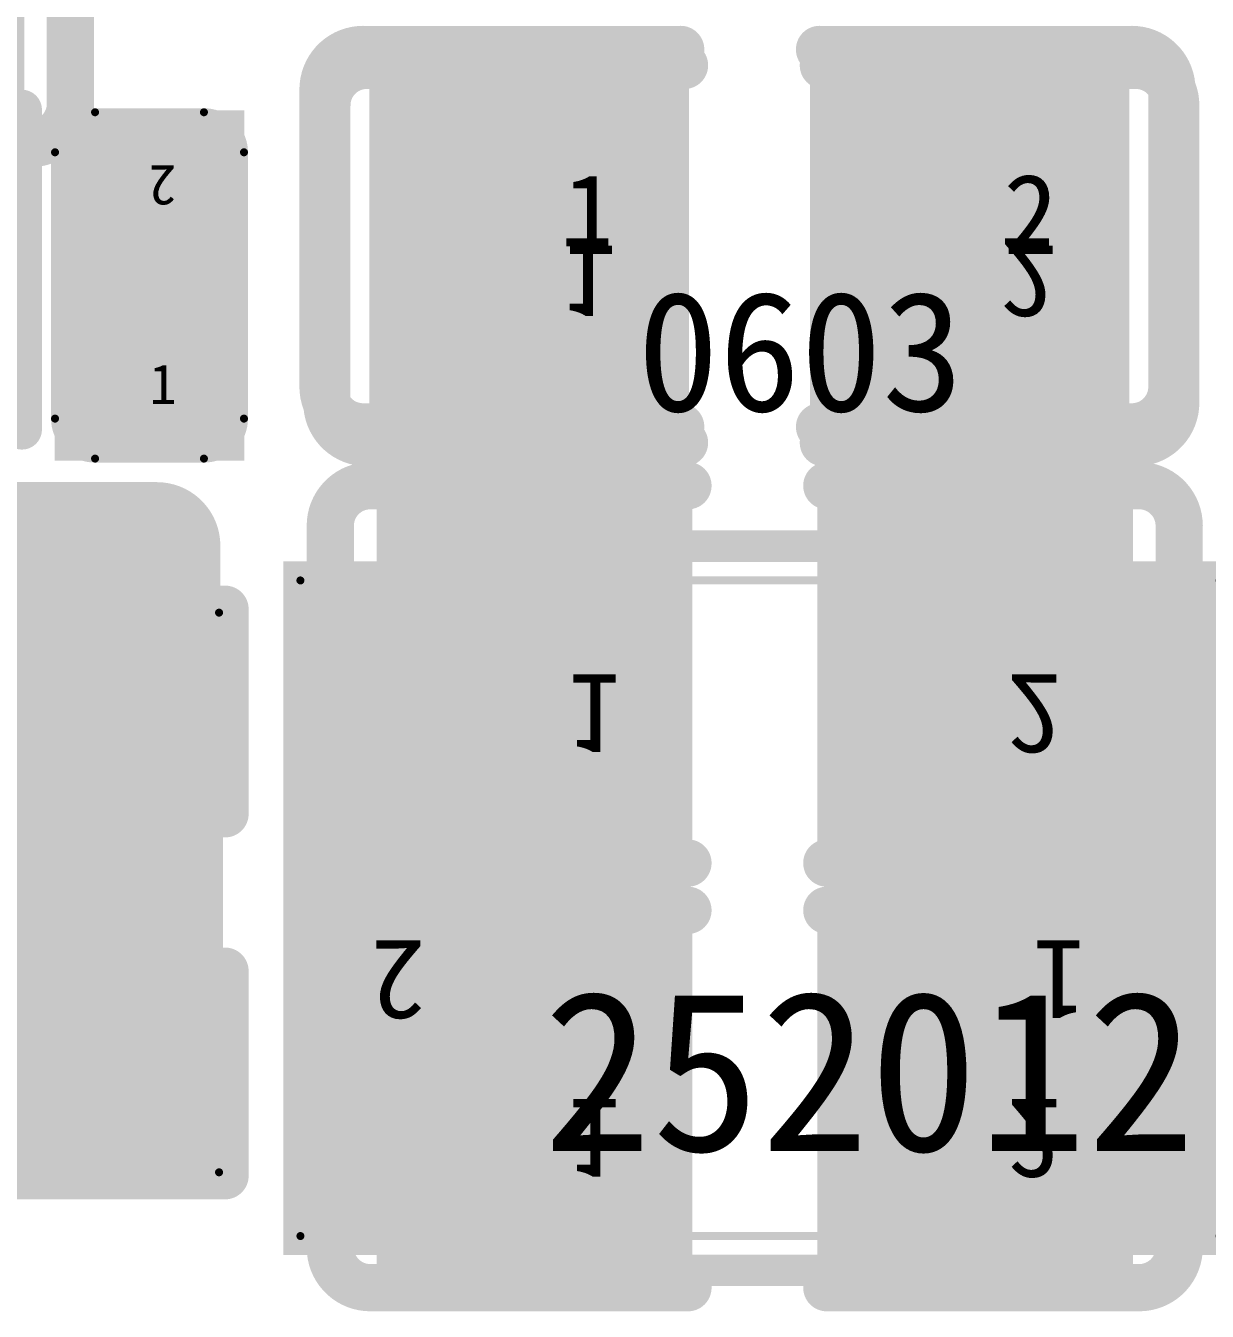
# Model space of a CAD drawing. Header units: millimetres. Extents: x 7.33 to 10.08, y 7.01 to 8.78.
# Drawn here: x 9.5624 to 9.7102, y 8.3097 to 8.4705 of the extents above; entities that cross this region are included whole.
import ezdxf

# ---------------------------------------------------------------- set-up
doc = ezdxf.new("R2010")
doc.units = ezdxf.units.MM
doc.header["$MEASUREMENT"] = 0
for name, color, linetype in [('BottomLayer', 5, 'Continuous'), ('BottomOverlay', 54, 'Continuous'), ('BottomPaste', 16, 'Continuous'), ('BottomSolder', 6, 'Continuous'), ('Mechanical1', 6, 'Continuous'), ('Mechanical16', 56, 'Continuous'), ('Mechanical20', 56, 'Continuous'), ('TopLayer', 1, 'Continuous'), ('TopOverlay', 2, 'Continuous'), ('TopPaste', 8, 'Continuous'), ('TopSolder', 216, 'Continuous')]:
    doc.layers.add(name, color=color, linetype=linetype)

# ---------------------------------------------------------------- blocks, each defined once
blk = doc.blocks.new('R0402_111')
at = {"layer": 'Mechanical16'}
for points, const_width in [([(-0.00984, 0.01575), (-0.03543, 0.01575)], 0.00591), ([(-0.03543, -0.01575), (-0.03543, 0.01575)], 0.00591), ([(0.03543, 0.01575), (0.00984, 0.01575)], 0.00591), ([(0.03543, -0.01575), (0.03543, 0.01575)], 0.00591), ([(0.035, 0.015), (-0.035, 0.015)], 0.001), ([(-0.035, -0.015), (-0.035, 0.015)], 0.001), ([(0.035, -0.015), (0.035, 0.015)], 0.001), ([(-0.00984, -0.01575), (-0.03543, -0.01575)], 0.00591), ([(0.03543, -0.01575), (0.00984, -0.01575)], 0.00591), ([(0.035, -0.015), (-0.035, -0.015)], 0.001)]:
    blk.add_lwpolyline(points, dxfattribs=dict(at, const_width=const_width))
for points, const_width in [([(-0.03691, 0.01575, 1), (-0.03395, 0.01575, 1)], 0.00295), ([(-0.03691, 0.01575, 1), (-0.03395, 0.01575, 1)], 0.00295), ([(-0.01132, 0.01575, 1), (-0.00836, 0.01575, 1)], 0.00295), ([(0.00836, 0.01575, 1), (0.01132, 0.01575, 1)], 0.00295), ([(0.03395, 0.01575, 1), (0.03691, 0.01575, 1)], 0.00295), ([(0.03395, 0.01575, 1), (0.03691, 0.01575, 1)], 0.00295), ([(-0.03525, 0.015, 1), (-0.03475, 0.015, 1)], 0.0005), ([(-0.03525, 0.015, 1), (-0.03475, 0.015, 1)], 0.0005), ([(0.03475, 0.015, 1), (0.03525, 0.015, 1)], 0.0005), ([(0.03475, 0.015, 1), (0.03525, 0.015, 1)], 0.0005), ([(-0.03691, -0.01575, 1), (-0.03395, -0.01575, 1)], 0.00295), ([(-0.03691, -0.01575, 1), (-0.03395, -0.01575, 1)], 0.00295), ([(-0.01132, -0.01575, 1), (-0.00836, -0.01575, 1)], 0.00295), ([(0.00836, -0.01575, 1), (0.01132, -0.01575, 1)], 0.00295), ([(0.03395, -0.01575, 1), (0.03691, -0.01575, 1)], 0.00295), ([(0.03395, -0.01575, 1), (0.03691, -0.01575, 1)], 0.00295), ([(-0.03525, -0.015, 1), (-0.03475, -0.015, 1)], 0.0005), ([(-0.03525, -0.015, 1), (-0.03475, -0.015, 1)], 0.0005), ([(0.03475, -0.015, 1), (0.03525, -0.015, 1)], 0.0005), ([(0.03475, -0.015, 1), (0.03525, -0.015, 1)], 0.0005)]:
    blk.add_lwpolyline(points, format="xyb", close=True, dxfattribs=dict(at, const_width=const_width))
at = {"layer": 'TopLayer'}
for points in [[(-0.0069, 0.01082), (-0.02855, 0.01082), (-0.0069, -0.01082), (-0.02855, -0.01082)], [(0.02855, 0.01082), (0.0069, 0.01082), (0.02855, -0.01082), (0.0069, -0.01082)]]:
    blk.add_solid(points, dxfattribs=at)
at = {"layer": 'TopOverlay', "const_width": 0.00591}
for points in [[(-0.03543, -0.01575), (-0.03543, 0.01575)], [(-0.00984, 0.01575), (-0.03543, 0.01575)], [(0.03543, 0.01575), (0.00984, 0.01575)], [(0.03543, -0.01575), (0.03543, 0.01575)], [(-0.00984, -0.01575), (-0.03543, -0.01575)], [(0.03543, -0.01575), (0.00984, -0.01575)]]:
    blk.add_lwpolyline(points, dxfattribs=at)
at = {"layer": 'TopOverlay', "const_width": 0.00295}
for points in [[(-0.03691, 0.01575, 1), (-0.03395, 0.01575, 1)], [(-0.03691, 0.01575, 1), (-0.03395, 0.01575, 1)], [(-0.01132, 0.01575, 1), (-0.00836, 0.01575, 1)], [(0.00836, 0.01575, 1), (0.01132, 0.01575, 1)], [(0.03395, 0.01575, 1), (0.03691, 0.01575, 1)], [(0.03395, 0.01575, 1), (0.03691, 0.01575, 1)], [(-0.03691, -0.01575, 1), (-0.03395, -0.01575, 1)], [(-0.03691, -0.01575, 1), (-0.03395, -0.01575, 1)], [(-0.01132, -0.01575, 1), (-0.00836, -0.01575, 1)], [(0.00836, -0.01575, 1), (0.01132, -0.01575, 1)], [(0.03395, -0.01575, 1), (0.03691, -0.01575, 1)], [(0.03395, -0.01575, 1), (0.03691, -0.01575, 1)]]:
    blk.add_lwpolyline(points, format="xyb", close=True, dxfattribs=at)
at = {"layer": 'TopPaste'}
for points in [[(-0.0069, 0.01082), (-0.02855, 0.01082), (-0.0069, -0.01082), (-0.02855, -0.01082)], [(0.02855, 0.01082), (0.0069, 0.01082), (0.02855, -0.01082), (0.0069, -0.01082)]]:
    blk.add_solid(points, dxfattribs=at)
at = {"layer": 'TopSolder'}
for points in [[(-0.0029, 0.01482), (-0.03254, 0.01482), (-0.0029, -0.01482), (-0.03254, -0.01482)], [(0.03254, 0.01482), (0.0029, 0.01482), (0.03254, -0.01482), (0.0029, -0.01482)]]:
    blk.add_solid(points, dxfattribs=at)
blk = doc.blocks.new('IND_252012_231')
at = {"layer": 'Mechanical16'}
for points, const_width in [([(0.0224, 0.04528), (-0.02251, 0.04528)], 0.00394), ([(-0.0575, 0.041), (-0.0575, -0.041)], 0.001), ([(0.0575, 0.041), (-0.0575, 0.041)], 0.001), ([(0.0575, 0.041), (0.0575, -0.041)], 0.001), ([(0.0575, -0.041), (-0.0575, -0.041)], 0.001), ([(0.0224, -0.04528), (-0.02251, -0.04528)], 0.00394)]:
    blk.add_lwpolyline(points, dxfattribs=dict(at, const_width=const_width))
for points, const_width in [([(-0.0235, 0.04528, 1), (-0.02153, 0.04528, 1)], 0.00197), ([(0.02142, 0.04528, 1), (0.02339, 0.04528, 1)], 0.00197), ([(-0.05775, 0.041, 1), (-0.05725, 0.041, 1)], 0.0005), ([(-0.05775, 0.041, 1), (-0.05725, 0.041, 1)], 0.0005), ([(0.05725, 0.041, 1), (0.05775, 0.041, 1)], 0.0005), ([(0.05725, 0.041, 1), (0.05775, 0.041, 1)], 0.0005), ([(-0.05775, -0.041, 1), (-0.05725, -0.041, 1)], 0.0005), ([(-0.05775, -0.041, 1), (-0.05725, -0.041, 1)], 0.0005), ([(0.05725, -0.041, 1), (0.05775, -0.041, 1)], 0.0005), ([(0.05725, -0.041, 1), (0.05775, -0.041, 1)], 0.0005), ([(-0.0235, -0.04528, 1), (-0.02153, -0.04528, 1)], 0.00197), ([(0.02142, -0.04528, 1), (0.02339, -0.04528, 1)], 0.00197)]:
    blk.add_lwpolyline(points, format="xyb", close=True, dxfattribs=dict(at, const_width=const_width))
at = {"layer": 'TopLayer'}
for points in [[(-0.05462, 0.03937), (-0.05462, -0.03937), (-0.02706, 0.03937), (-0.02706, -0.03937)], [(0.02806, 0.03937), (0.02806, -0.03937), (0.05562, 0.03937), (0.05562, -0.03937)]]:
    blk.add_solid(points, dxfattribs=at)
at = {"layer": 'TopOverlay', "const_width": 0.00394}
for points in [[(0.0224, 0.04528), (-0.02251, 0.04528)], [(0.0224, -0.04528), (-0.02251, -0.04528)]]:
    blk.add_lwpolyline(points, dxfattribs=at)
at = {"layer": 'TopOverlay', "const_width": 0.00197}
for points in [[(-0.0235, 0.04528, 1), (-0.02153, 0.04528, 1)], [(0.02142, 0.04528, 1), (0.02339, 0.04528, 1)], [(-0.0235, -0.04528, 1), (-0.02153, -0.04528, 1)], [(0.02142, -0.04528, 1), (0.02339, -0.04528, 1)]]:
    blk.add_lwpolyline(points, format="xyb", close=True, dxfattribs=at)
at = {"layer": 'TopPaste'}
for points in [[(-0.05462, 0.03937), (-0.05462, -0.03937), (-0.02706, 0.03937), (-0.02706, -0.03937)], [(0.02806, 0.03937), (0.02806, -0.03937), (0.05562, 0.03937), (0.05562, -0.03937)]]:
    blk.add_solid(points, dxfattribs=at)
at = {"layer": 'TopSolder'}
for points in [[(-0.05862, 0.04337), (-0.05862, -0.04337), (-0.02306, 0.04337), (-0.02306, -0.04337)], [(0.02406, 0.04337), (0.02406, -0.04337), (0.05962, 0.04337), (0.05962, -0.04337)]]:
    blk.add_solid(points, dxfattribs=at)
at = {"layer": 'Mechanical20'}
for s, p in [('1', (-0.04084, 0.004)), ('2', (0.04184, 0.004))]:
    blk.add_text(s, height=0.01, dxfattribs=at).set_placement(p)
blk = doc.blocks.new('C0402_B_366')
at = {"layer": 'BottomLayer'}
for points in [[(-0.0069, -0.01083), (-0.0069, 0.01082), (-0.02855, -0.01083), (-0.02855, 0.01082)], [(0.02855, -0.01083), (0.02855, 0.01082), (0.0069, -0.01083), (0.0069, 0.01082)]]:
    blk.add_solid(points, dxfattribs=at)
at = {"layer": 'BottomOverlay', "const_width": 0.00591}
for points in [[(-0.03543, 0.01075, -0.414249), (-0.03043, 0.01575)], [(0.03043, 0.01575, -0.414249), (0.03543, 0.01075)], [(-0.03043, -0.01575, -0.414331), (-0.03543, -0.01075)], [(0.03543, -0.01075, -0.414331), (0.03043, -0.01575)]]:
    blk.add_lwpolyline(points, format="xyb", dxfattribs=at)
for points in [[(-0.0069, 0.01575), (-0.03043, 0.01575)], [(0.03043, 0.01575), (0.0069, 0.01575)], [(-0.03543, -0.01075), (-0.03543, 0.01075)], [(0.03543, -0.01075), (0.03543, 0.01075)], [(-0.0069, -0.01575), (-0.03043, -0.01575)], [(0.03043, -0.01575), (0.0069, -0.01575)]]:
    blk.add_lwpolyline(points, dxfattribs=at)
at = {"layer": 'BottomOverlay', "const_width": 0.00295}
for points in [[(-0.03191, 0.01575, 1), (-0.02895, 0.01575, 1)], [(-0.03191, 0.01575, 1), (-0.02895, 0.01575, 1)], [(-0.00837, 0.01575, 1), (-0.00542, 0.01575, 1)], [(0.00543, 0.01575, 1), (0.00838, 0.01575, 1)], [(0.02895, 0.01575, 1), (0.03191, 0.01575, 1)], [(0.02895, 0.01575, 1), (0.03191, 0.01575, 1)], [(-0.03691, 0.01075, 1), (-0.03395, 0.01075, 1)], [(-0.03691, 0.01075, 1), (-0.03395, 0.01075, 1)], [(0.03395, 0.01075, 1), (0.03691, 0.01075, 1)], [(0.03395, 0.01075, 1), (0.03691, 0.01075, 1)], [(-0.03691, -0.01075, 1), (-0.03395, -0.01075, 1)], [(-0.03691, -0.01075, 1), (-0.03395, -0.01075, 1)], [(0.03395, -0.01075, 1), (0.03691, -0.01075, 1)], [(0.03395, -0.01075, 1), (0.03691, -0.01075, 1)], [(-0.03191, -0.01575, 1), (-0.02895, -0.01575, 1)], [(-0.03191, -0.01575, 1), (-0.02895, -0.01575, 1)], [(-0.00837, -0.01575, 1), (-0.00542, -0.01575, 1)], [(0.00543, -0.01575, 1), (0.00838, -0.01575, 1)], [(0.02895, -0.01575, 1), (0.03191, -0.01575, 1)], [(0.02895, -0.01575, 1), (0.03191, -0.01575, 1)]]:
    blk.add_lwpolyline(points, format="xyb", close=True, dxfattribs=at)
at = {"layer": 'BottomPaste'}
for points in [[(-0.0069, -0.01083), (-0.0069, 0.01082), (-0.02855, -0.01083), (-0.02855, 0.01082)], [(0.02855, -0.01083), (0.02855, 0.01082), (0.0069, -0.01083), (0.0069, 0.01082)]]:
    blk.add_solid(points, dxfattribs=at)
at = {"layer": 'BottomSolder'}
for points in [[(-0.0029, -0.01483), (-0.0029, 0.01482), (-0.03254, -0.01483), (-0.03254, 0.01482)], [(0.03254, -0.01483), (0.03254, 0.01482), (0.0029, -0.01483), (0.0029, 0.01482)]]:
    blk.add_solid(points, dxfattribs=at)
blk = doc.blocks.new('C0603_B_397')
at = {"layer": 'BottomLayer'}
for points in [[(-0.01181, 0.01771), (-0.04331, 0.01771), (-0.01181, -0.01771), (-0.04331, -0.01771)], [(0.04331, 0.01771), (0.01181, 0.01771), (0.04331, -0.01771), (0.01181, -0.01771)]]:
    blk.add_solid(points, dxfattribs=at)
at = {"layer": 'BottomOverlay', "const_width": 0.00591}
for points in [[(-0.0531, 0.0186, -0.414214), (-0.0481, 0.0236)], [(0.0481, 0.0236, -0.414214), (0.0531, 0.0186)], [(-0.0481, -0.0236, -0.414214), (-0.0531, -0.0186)], [(0.0531, -0.0186, -0.414214), (0.0481, -0.0236)]]:
    blk.add_lwpolyline(points, format="xyb", dxfattribs=at)
for points in [[(-0.0481, 0.0236), (-0.00836, 0.0236)], [(0.00902, 0.0236), (0.0481, 0.0236)], [(-0.0531, -0.0186), (-0.0531, 0.0186)], [(0.0531, -0.0186), (0.0531, 0.0186)], [(-0.0481, -0.0236), (-0.00836, -0.0236)], [(0.00902, -0.0236), (0.0481, -0.0236)]]:
    blk.add_lwpolyline(points, dxfattribs=at)
at = {"layer": 'BottomOverlay', "const_width": 0.00296}
for points in [[(-0.04958, 0.0236, 1), (-0.04662, 0.0236, 1)], [(-0.04958, 0.0236, 1), (-0.04662, 0.0236, 1)], [(-0.00984, 0.0236, 1), (-0.00688, 0.0236, 1)], [(0.00754, 0.0236, 1), (0.0105, 0.0236, 1)], [(0.04662, 0.0236, 1), (0.04958, 0.0236, 1)], [(0.04662, 0.0236, 1), (0.04958, 0.0236, 1)], [(-0.05458, 0.0186, 1), (-0.05162, 0.0186, 1)], [(-0.05458, 0.0186, 1), (-0.05162, 0.0186, 1)], [(0.05162, 0.0186, 1), (0.05458, 0.0186, 1)], [(0.05162, 0.0186, 1), (0.05458, 0.0186, 1)], [(-0.05458, -0.0186, 1), (-0.05162, -0.0186, 1)], [(-0.05458, -0.0186, 1), (-0.05162, -0.0186, 1)], [(0.05162, -0.0186, 1), (0.05458, -0.0186, 1)], [(0.05162, -0.0186, 1), (0.05458, -0.0186, 1)], [(-0.04958, -0.0236, 1), (-0.04662, -0.0236, 1)], [(-0.04958, -0.0236, 1), (-0.04662, -0.0236, 1)], [(-0.00984, -0.0236, 1), (-0.00688, -0.0236, 1)], [(0.00754, -0.0236, 1), (0.0105, -0.0236, 1)], [(0.04662, -0.0236, 1), (0.04958, -0.0236, 1)], [(0.04662, -0.0236, 1), (0.04958, -0.0236, 1)]]:
    blk.add_lwpolyline(points, format="xyb", close=True, dxfattribs=at)
at = {"layer": 'BottomPaste'}
for points in [[(-0.01181, 0.01771), (-0.04331, 0.01771), (-0.01181, -0.01771), (-0.04331, -0.01771)], [(0.04331, 0.01771), (0.01181, 0.01771), (0.04331, -0.01771), (0.01181, -0.01771)]]:
    blk.add_solid(points, dxfattribs=at)
at = {"layer": 'BottomSolder'}
for points in [[(-0.00781, 0.02171), (-0.04731, 0.02171), (-0.00781, -0.02171), (-0.04731, -0.02171)], [(0.04731, 0.02171), (0.00781, 0.02171), (0.04731, -0.02171), (0.00781, -0.02171)]]:
    blk.add_solid(points, dxfattribs=at)
at = {"layer": 'Mechanical16', "const_width": 0.00591}
for points in [[(-0.0531, 0.0186, -0.414214), (-0.0481, 0.0236)], [(0.0481, 0.0236, -0.414214), (0.0531, 0.0186)], [(-0.0481, -0.0236, -0.414214), (-0.0531, -0.0186)], [(0.0531, -0.0186, -0.414214), (0.0481, -0.0236)]]:
    blk.add_lwpolyline(points, format="xyb", dxfattribs=at)
for points in [[(-0.0481, 0.0236), (-0.00836, 0.0236)], [(0.00902, 0.0236), (0.0481, 0.0236)], [(-0.0531, -0.0186), (-0.0531, 0.0186)], [(0.0531, -0.0186), (0.0531, 0.0186)], [(-0.0481, -0.0236), (-0.00836, -0.0236)], [(0.00902, -0.0236), (0.0481, -0.0236)]]:
    blk.add_lwpolyline(points, dxfattribs=at)
at = {"layer": 'Mechanical16', "const_width": 0.00296}
for points in [[(-0.04958, 0.0236, 1), (-0.04662, 0.0236, 1)], [(-0.04958, 0.0236, 1), (-0.04662, 0.0236, 1)], [(-0.00984, 0.0236, 1), (-0.00688, 0.0236, 1)], [(0.00754, 0.0236, 1), (0.0105, 0.0236, 1)], [(0.04662, 0.0236, 1), (0.04958, 0.0236, 1)], [(0.04662, 0.0236, 1), (0.04958, 0.0236, 1)], [(-0.05458, 0.0186, 1), (-0.05162, 0.0186, 1)], [(-0.05458, 0.0186, 1), (-0.05162, 0.0186, 1)], [(0.05162, 0.0186, 1), (0.05458, 0.0186, 1)], [(0.05162, 0.0186, 1), (0.05458, 0.0186, 1)], [(-0.05458, -0.0186, 1), (-0.05162, -0.0186, 1)], [(-0.05458, -0.0186, 1), (-0.05162, -0.0186, 1)], [(0.05162, -0.0186, 1), (0.05458, -0.0186, 1)], [(0.05162, -0.0186, 1), (0.05458, -0.0186, 1)], [(-0.04958, -0.0236, 1), (-0.04662, -0.0236, 1)], [(-0.04958, -0.0236, 1), (-0.04662, -0.0236, 1)], [(-0.00984, -0.0236, 1), (-0.00688, -0.0236, 1)], [(0.00754, -0.0236, 1), (0.0105, -0.0236, 1)], [(0.04662, -0.0236, 1), (0.04958, -0.0236, 1)], [(0.04662, -0.0236, 1), (0.04958, -0.0236, 1)]]:
    blk.add_lwpolyline(points, format="xyb", close=True, dxfattribs=at)
at = {"layer": 'Mechanical20', "text_generation_flag": 2}
for s, p in [('1', (-0.02356, 0)), ('2', (0.03156, 0))]:
    blk.add_text(s, height=0.01, rotation=180, dxfattribs=at).set_placement(p)
blk = doc.blocks.new('C0603_B_398')
at = {"layer": 'BottomLayer'}
for points in [[(-0.01181, 0.01771), (-0.04331, 0.01771), (-0.01181, -0.01771), (-0.04331, -0.01771)], [(0.04331, 0.01771), (0.01181, 0.01771), (0.04331, -0.01771), (0.01181, -0.01771)]]:
    blk.add_solid(points, dxfattribs=at)
at = {"layer": 'BottomOverlay', "const_width": 0.00591}
for points in [[(-0.0531, 0.0186, -0.414214), (-0.0481, 0.0236)], [(0.0481, 0.0236, -0.414214), (0.0531, 0.0186)], [(-0.0481, -0.0236, -0.414214), (-0.0531, -0.0186)], [(0.0531, -0.0186, -0.414214), (0.0481, -0.0236)]]:
    blk.add_lwpolyline(points, format="xyb", dxfattribs=at)
for points in [[(-0.0481, 0.0236), (-0.00836, 0.0236)], [(0.00902, 0.0236), (0.0481, 0.0236)], [(-0.0531, -0.0186), (-0.0531, 0.0186)], [(0.0531, -0.0186), (0.0531, 0.0186)], [(-0.0481, -0.0236), (-0.00836, -0.0236)], [(0.00902, -0.0236), (0.0481, -0.0236)]]:
    blk.add_lwpolyline(points, dxfattribs=at)
at = {"layer": 'BottomOverlay', "const_width": 0.00296}
for points in [[(-0.04958, 0.0236, 1), (-0.04662, 0.0236, 1)], [(-0.04958, 0.0236, 1), (-0.04662, 0.0236, 1)], [(-0.00984, 0.0236, 1), (-0.00688, 0.0236, 1)], [(0.00754, 0.0236, 1), (0.0105, 0.0236, 1)], [(0.04662, 0.0236, 1), (0.04958, 0.0236, 1)], [(0.04662, 0.0236, 1), (0.04958, 0.0236, 1)], [(-0.05458, 0.0186, 1), (-0.05162, 0.0186, 1)], [(-0.05458, 0.0186, 1), (-0.05162, 0.0186, 1)], [(0.05162, 0.0186, 1), (0.05458, 0.0186, 1)], [(0.05162, 0.0186, 1), (0.05458, 0.0186, 1)], [(-0.05458, -0.0186, 1), (-0.05162, -0.0186, 1)], [(-0.05458, -0.0186, 1), (-0.05162, -0.0186, 1)], [(0.05162, -0.0186, 1), (0.05458, -0.0186, 1)], [(0.05162, -0.0186, 1), (0.05458, -0.0186, 1)], [(-0.04958, -0.0236, 1), (-0.04662, -0.0236, 1)], [(-0.04958, -0.0236, 1), (-0.04662, -0.0236, 1)], [(-0.00984, -0.0236, 1), (-0.00688, -0.0236, 1)], [(0.00754, -0.0236, 1), (0.0105, -0.0236, 1)], [(0.04662, -0.0236, 1), (0.04958, -0.0236, 1)], [(0.04662, -0.0236, 1), (0.04958, -0.0236, 1)]]:
    blk.add_lwpolyline(points, format="xyb", close=True, dxfattribs=at)
at = {"layer": 'BottomPaste'}
for points in [[(-0.01181, 0.01771), (-0.04331, 0.01771), (-0.01181, -0.01771), (-0.04331, -0.01771)], [(0.04331, 0.01771), (0.01181, 0.01771), (0.04331, -0.01771), (0.01181, -0.01771)]]:
    blk.add_solid(points, dxfattribs=at)
at = {"layer": 'BottomSolder'}
for points in [[(-0.00781, 0.02171), (-0.04731, 0.02171), (-0.00781, -0.02171), (-0.04731, -0.02171)], [(0.04731, 0.02171), (0.00781, 0.02171), (0.04731, -0.02171), (0.00781, -0.02171)]]:
    blk.add_solid(points, dxfattribs=at)
at = {"layer": 'Mechanical16', "const_width": 0.00591}
for points in [[(-0.0531, 0.0186, -0.414214), (-0.0481, 0.0236)], [(0.0481, 0.0236, -0.414214), (0.0531, 0.0186)], [(-0.0481, -0.0236, -0.414214), (-0.0531, -0.0186)], [(0.0531, -0.0186, -0.414214), (0.0481, -0.0236)]]:
    blk.add_lwpolyline(points, format="xyb", dxfattribs=at)
for points in [[(-0.0481, 0.0236), (-0.00836, 0.0236)], [(0.00902, 0.0236), (0.0481, 0.0236)], [(-0.0531, -0.0186), (-0.0531, 0.0186)], [(0.0531, -0.0186), (0.0531, 0.0186)], [(-0.0481, -0.0236), (-0.00836, -0.0236)], [(0.00902, -0.0236), (0.0481, -0.0236)]]:
    blk.add_lwpolyline(points, dxfattribs=at)
at = {"layer": 'Mechanical16', "const_width": 0.00296}
for points in [[(-0.04958, 0.0236, 1), (-0.04662, 0.0236, 1)], [(-0.04958, 0.0236, 1), (-0.04662, 0.0236, 1)], [(-0.00984, 0.0236, 1), (-0.00688, 0.0236, 1)], [(0.00754, 0.0236, 1), (0.0105, 0.0236, 1)], [(0.04662, 0.0236, 1), (0.04958, 0.0236, 1)], [(0.04662, 0.0236, 1), (0.04958, 0.0236, 1)], [(-0.05458, 0.0186, 1), (-0.05162, 0.0186, 1)], [(-0.05458, 0.0186, 1), (-0.05162, 0.0186, 1)], [(0.05162, 0.0186, 1), (0.05458, 0.0186, 1)], [(0.05162, 0.0186, 1), (0.05458, 0.0186, 1)], [(-0.05458, -0.0186, 1), (-0.05162, -0.0186, 1)], [(-0.05458, -0.0186, 1), (-0.05162, -0.0186, 1)], [(0.05162, -0.0186, 1), (0.05458, -0.0186, 1)], [(0.05162, -0.0186, 1), (0.05458, -0.0186, 1)], [(-0.04958, -0.0236, 1), (-0.04662, -0.0236, 1)], [(-0.04958, -0.0236, 1), (-0.04662, -0.0236, 1)], [(-0.00984, -0.0236, 1), (-0.00688, -0.0236, 1)], [(0.00754, -0.0236, 1), (0.0105, -0.0236, 1)], [(0.04662, -0.0236, 1), (0.04958, -0.0236, 1)], [(0.04662, -0.0236, 1), (0.04958, -0.0236, 1)]]:
    blk.add_lwpolyline(points, format="xyb", close=True, dxfattribs=at)
at = {"layer": 'Mechanical20', "text_generation_flag": 2}
for s, p in [('1', (-0.02356, 0)), ('2', (0.03156, 0))]:
    blk.add_text(s, height=0.01, rotation=180, dxfattribs=at).set_placement(p)
blk = doc.blocks.new('C0603_399')
at = {"layer": 'Mechanical16', "const_width": 0.00591}
for points in [[(-0.0531, 0.0186, -0.414214), (-0.0481, 0.0236)], [(0.0481, 0.0236, -0.414214), (0.0531, 0.0186)], [(-0.0481, -0.0236, -0.414214), (-0.0531, -0.0186)], [(0.0531, -0.0186, -0.414214), (0.0481, -0.0236)]]:
    blk.add_lwpolyline(points, format="xyb", dxfattribs=at)
for points in [[(-0.0481, 0.0236), (-0.00836, 0.0236)], [(0.00902, 0.0236), (0.0481, 0.0236)], [(-0.0531, -0.0186), (-0.0531, 0.0186)], [(0.0531, -0.0186), (0.0531, 0.0186)], [(-0.0481, -0.0236), (-0.00836, -0.0236)], [(0.00902, -0.0236), (0.0481, -0.0236)]]:
    blk.add_lwpolyline(points, dxfattribs=at)
at = {"layer": 'Mechanical16', "const_width": 0.00296}
for points in [[(-0.04958, 0.0236, 1), (-0.04662, 0.0236, 1)], [(-0.04958, 0.0236, 1), (-0.04662, 0.0236, 1)], [(-0.00984, 0.0236, 1), (-0.00688, 0.0236, 1)], [(0.00754, 0.0236, 1), (0.0105, 0.0236, 1)], [(0.04662, 0.0236, 1), (0.04958, 0.0236, 1)], [(0.04662, 0.0236, 1), (0.04958, 0.0236, 1)], [(-0.05458, 0.0186, 1), (-0.05162, 0.0186, 1)], [(-0.05458, 0.0186, 1), (-0.05162, 0.0186, 1)], [(0.05162, 0.0186, 1), (0.05458, 0.0186, 1)], [(0.05162, 0.0186, 1), (0.05458, 0.0186, 1)], [(-0.05458, -0.0186, 1), (-0.05162, -0.0186, 1)], [(-0.05458, -0.0186, 1), (-0.05162, -0.0186, 1)], [(0.05162, -0.0186, 1), (0.05458, -0.0186, 1)], [(0.05162, -0.0186, 1), (0.05458, -0.0186, 1)], [(-0.04958, -0.0236, 1), (-0.04662, -0.0236, 1)], [(-0.04958, -0.0236, 1), (-0.04662, -0.0236, 1)], [(-0.00984, -0.0236, 1), (-0.00688, -0.0236, 1)], [(0.00754, -0.0236, 1), (0.0105, -0.0236, 1)], [(0.04662, -0.0236, 1), (0.04958, -0.0236, 1)], [(0.04662, -0.0236, 1), (0.04958, -0.0236, 1)]]:
    blk.add_lwpolyline(points, format="xyb", close=True, dxfattribs=at)
at = {"layer": 'TopLayer'}
for points in [[(-0.01181, 0.01771), (-0.04331, 0.01771), (-0.01181, -0.01771), (-0.04331, -0.01771)], [(0.04331, 0.01771), (0.01181, 0.01771), (0.04331, -0.01771), (0.01181, -0.01771)]]:
    blk.add_solid(points, dxfattribs=at)
at = {"layer": 'TopOverlay', "const_width": 0.00591}
for points in [[(-0.0531, 0.0186, -0.414214), (-0.0481, 0.0236)], [(0.0481, 0.0236, -0.414214), (0.0531, 0.0186)], [(-0.0481, -0.0236, -0.414214), (-0.0531, -0.0186)], [(0.0531, -0.0186, -0.414214), (0.0481, -0.0236)]]:
    blk.add_lwpolyline(points, format="xyb", dxfattribs=at)
for points in [[(-0.0481, 0.0236), (-0.00836, 0.0236)], [(0.00902, 0.0236), (0.0481, 0.0236)], [(-0.0531, -0.0186), (-0.0531, 0.0186)], [(0.0531, -0.0186), (0.0531, 0.0186)], [(-0.0481, -0.0236), (-0.00836, -0.0236)], [(0.00902, -0.0236), (0.0481, -0.0236)]]:
    blk.add_lwpolyline(points, dxfattribs=at)
at = {"layer": 'TopOverlay', "const_width": 0.00296}
for points in [[(-0.04958, 0.0236, 1), (-0.04662, 0.0236, 1)], [(-0.04958, 0.0236, 1), (-0.04662, 0.0236, 1)], [(-0.00984, 0.0236, 1), (-0.00688, 0.0236, 1)], [(0.00754, 0.0236, 1), (0.0105, 0.0236, 1)], [(0.04662, 0.0236, 1), (0.04958, 0.0236, 1)], [(0.04662, 0.0236, 1), (0.04958, 0.0236, 1)], [(-0.05458, 0.0186, 1), (-0.05162, 0.0186, 1)], [(-0.05458, 0.0186, 1), (-0.05162, 0.0186, 1)], [(0.05162, 0.0186, 1), (0.05458, 0.0186, 1)], [(0.05162, 0.0186, 1), (0.05458, 0.0186, 1)], [(-0.05458, -0.0186, 1), (-0.05162, -0.0186, 1)], [(-0.05458, -0.0186, 1), (-0.05162, -0.0186, 1)], [(0.05162, -0.0186, 1), (0.05458, -0.0186, 1)], [(0.05162, -0.0186, 1), (0.05458, -0.0186, 1)], [(-0.04958, -0.0236, 1), (-0.04662, -0.0236, 1)], [(-0.04958, -0.0236, 1), (-0.04662, -0.0236, 1)], [(-0.00984, -0.0236, 1), (-0.00688, -0.0236, 1)], [(0.00754, -0.0236, 1), (0.0105, -0.0236, 1)], [(0.04662, -0.0236, 1), (0.04958, -0.0236, 1)], [(0.04662, -0.0236, 1), (0.04958, -0.0236, 1)]]:
    blk.add_lwpolyline(points, format="xyb", close=True, dxfattribs=at)
at = {"layer": 'TopPaste'}
for points in [[(-0.01181, 0.01771), (-0.04331, 0.01771), (-0.01181, -0.01771), (-0.04331, -0.01771)], [(0.04331, 0.01771), (0.01181, 0.01771), (0.04331, -0.01771), (0.01181, -0.01771)]]:
    blk.add_solid(points, dxfattribs=at)
at = {"layer": 'TopSolder'}
for points in [[(-0.00781, 0.02171), (-0.04731, 0.02171), (-0.00781, -0.02171), (-0.04731, -0.02171)], [(0.04731, 0.02171), (0.00781, 0.02171), (0.04731, -0.02171), (0.00781, -0.02171)]]:
    blk.add_solid(points, dxfattribs=at)
at = {"layer": 'Mechanical20'}
for s, p in [('1', (-0.02356, 0)), ('2', (0.03156, 0))]:
    blk.add_text(s, height=0.01, rotation=360, dxfattribs=at).set_placement(p)
blk = doc.blocks.new('C0603_B_544')
at = {"layer": 'BottomLayer'}
for points in [[(-0.01181, 0.01771), (-0.04331, 0.01771), (-0.01181, -0.01771), (-0.04331, -0.01771)], [(0.04331, 0.01771), (0.01181, 0.01771), (0.04331, -0.01771), (0.01181, -0.01771)]]:
    blk.add_solid(points, dxfattribs=at)
at = {"layer": 'BottomOverlay', "const_width": 0.00591}
for points in [[(-0.0531, 0.0186, -0.414214), (-0.0481, 0.0236)], [(0.0481, 0.0236, -0.414214), (0.0531, 0.0186)], [(-0.0481, -0.0236, -0.414214), (-0.0531, -0.0186)], [(0.0531, -0.0186, -0.414214), (0.0481, -0.0236)]]:
    blk.add_lwpolyline(points, format="xyb", dxfattribs=at)
for points in [[(-0.0481, 0.0236), (-0.00836, 0.0236)], [(0.00902, 0.0236), (0.0481, 0.0236)], [(-0.0531, -0.0186), (-0.0531, 0.0186)], [(0.0531, -0.0186), (0.0531, 0.0186)], [(-0.0481, -0.0236), (-0.00836, -0.0236)], [(0.00902, -0.0236), (0.0481, -0.0236)]]:
    blk.add_lwpolyline(points, dxfattribs=at)
at = {"layer": 'BottomOverlay', "const_width": 0.00296}
for points in [[(-0.04958, 0.0236, 1), (-0.04662, 0.0236, 1)], [(-0.04958, 0.0236, 1), (-0.04662, 0.0236, 1)], [(-0.00984, 0.0236, 1), (-0.00688, 0.0236, 1)], [(0.00754, 0.0236, 1), (0.0105, 0.0236, 1)], [(0.04662, 0.0236, 1), (0.04958, 0.0236, 1)], [(0.04662, 0.0236, 1), (0.04958, 0.0236, 1)], [(-0.05458, 0.0186, 1), (-0.05162, 0.0186, 1)], [(-0.05458, 0.0186, 1), (-0.05162, 0.0186, 1)], [(0.05162, 0.0186, 1), (0.05458, 0.0186, 1)], [(0.05162, 0.0186, 1), (0.05458, 0.0186, 1)], [(-0.05458, -0.0186, 1), (-0.05162, -0.0186, 1)], [(-0.05458, -0.0186, 1), (-0.05162, -0.0186, 1)], [(0.05162, -0.0186, 1), (0.05458, -0.0186, 1)], [(0.05162, -0.0186, 1), (0.05458, -0.0186, 1)], [(-0.04958, -0.0236, 1), (-0.04662, -0.0236, 1)], [(-0.04958, -0.0236, 1), (-0.04662, -0.0236, 1)], [(-0.00984, -0.0236, 1), (-0.00688, -0.0236, 1)], [(0.00754, -0.0236, 1), (0.0105, -0.0236, 1)], [(0.04662, -0.0236, 1), (0.04958, -0.0236, 1)], [(0.04662, -0.0236, 1), (0.04958, -0.0236, 1)]]:
    blk.add_lwpolyline(points, format="xyb", close=True, dxfattribs=at)
at = {"layer": 'BottomPaste'}
for points in [[(-0.01181, 0.01771), (-0.04331, 0.01771), (-0.01181, -0.01771), (-0.04331, -0.01771)], [(0.04331, 0.01771), (0.01181, 0.01771), (0.04331, -0.01771), (0.01181, -0.01771)]]:
    blk.add_solid(points, dxfattribs=at)
at = {"layer": 'BottomSolder'}
for points in [[(-0.00781, 0.02171), (-0.04731, 0.02171), (-0.00781, -0.02171), (-0.04731, -0.02171)], [(0.04731, 0.02171), (0.00781, 0.02171), (0.04731, -0.02171), (0.00781, -0.02171)]]:
    blk.add_solid(points, dxfattribs=at)
at = {"layer": 'Mechanical16', "const_width": 0.00591}
for points in [[(-0.0531, 0.0186, -0.414214), (-0.0481, 0.0236)], [(0.0481, 0.0236, -0.414214), (0.0531, 0.0186)], [(-0.0481, -0.0236, -0.414214), (-0.0531, -0.0186)], [(0.0531, -0.0186, -0.414214), (0.0481, -0.0236)]]:
    blk.add_lwpolyline(points, format="xyb", dxfattribs=at)
for points in [[(-0.0481, 0.0236), (-0.00836, 0.0236)], [(0.00902, 0.0236), (0.0481, 0.0236)], [(-0.0531, -0.0186), (-0.0531, 0.0186)], [(0.0531, -0.0186), (0.0531, 0.0186)], [(-0.0481, -0.0236), (-0.00836, -0.0236)], [(0.00902, -0.0236), (0.0481, -0.0236)]]:
    blk.add_lwpolyline(points, dxfattribs=at)
at = {"layer": 'Mechanical16', "const_width": 0.00296}
for points in [[(-0.04958, 0.0236, 1), (-0.04662, 0.0236, 1)], [(-0.04958, 0.0236, 1), (-0.04662, 0.0236, 1)], [(-0.00984, 0.0236, 1), (-0.00688, 0.0236, 1)], [(0.00754, 0.0236, 1), (0.0105, 0.0236, 1)], [(0.04662, 0.0236, 1), (0.04958, 0.0236, 1)], [(0.04662, 0.0236, 1), (0.04958, 0.0236, 1)], [(-0.05458, 0.0186, 1), (-0.05162, 0.0186, 1)], [(-0.05458, 0.0186, 1), (-0.05162, 0.0186, 1)], [(0.05162, 0.0186, 1), (0.05458, 0.0186, 1)], [(0.05162, 0.0186, 1), (0.05458, 0.0186, 1)], [(-0.05458, -0.0186, 1), (-0.05162, -0.0186, 1)], [(-0.05458, -0.0186, 1), (-0.05162, -0.0186, 1)], [(0.05162, -0.0186, 1), (0.05458, -0.0186, 1)], [(0.05162, -0.0186, 1), (0.05458, -0.0186, 1)], [(-0.04958, -0.0236, 1), (-0.04662, -0.0236, 1)], [(-0.04958, -0.0236, 1), (-0.04662, -0.0236, 1)], [(-0.00984, -0.0236, 1), (-0.00688, -0.0236, 1)], [(0.00754, -0.0236, 1), (0.0105, -0.0236, 1)], [(0.04662, -0.0236, 1), (0.04958, -0.0236, 1)], [(0.04662, -0.0236, 1), (0.04958, -0.0236, 1)]]:
    blk.add_lwpolyline(points, format="xyb", close=True, dxfattribs=at)
at = {"layer": 'Mechanical20', "text_generation_flag": 2}
for s, p in [('1', (-0.02356, 0)), ('2', (0.03156, 0))]:
    blk.add_text(s, height=0.01, rotation=180, dxfattribs=at).set_placement(p)
blk = doc.blocks.new('C0603_B_545')
at = {"layer": 'BottomLayer'}
for points in [[(-0.01181, 0.01771), (-0.04331, 0.01771), (-0.01181, -0.01771), (-0.04331, -0.01771)], [(0.04331, 0.01771), (0.01181, 0.01771), (0.04331, -0.01771), (0.01181, -0.01771)]]:
    blk.add_solid(points, dxfattribs=at)
at = {"layer": 'BottomOverlay', "const_width": 0.00591}
for points in [[(-0.0531, 0.0186, -0.414214), (-0.0481, 0.0236)], [(0.0481, 0.0236, -0.414214), (0.0531, 0.0186)], [(-0.0481, -0.0236, -0.414214), (-0.0531, -0.0186)], [(0.0531, -0.0186, -0.414214), (0.0481, -0.0236)]]:
    blk.add_lwpolyline(points, format="xyb", dxfattribs=at)
for points in [[(-0.00836, 0.0236), (-0.0481, 0.0236)], [(0.0481, 0.0236), (0.00902, 0.0236)], [(-0.0531, 0.0186), (-0.0531, -0.0186)], [(0.0531, 0.0186), (0.0531, -0.0186)], [(-0.00836, -0.0236), (-0.0481, -0.0236)], [(0.0481, -0.0236), (0.00902, -0.0236)]]:
    blk.add_lwpolyline(points, dxfattribs=at)
at = {"layer": 'BottomOverlay', "const_width": 0.00296}
for points in [[(-0.04958, 0.0236, 1), (-0.04662, 0.0236, 1)], [(-0.04958, 0.0236, 1), (-0.04662, 0.0236, 1)], [(-0.00984, 0.0236, 1), (-0.00688, 0.0236, 1)], [(0.00754, 0.0236, 1), (0.0105, 0.0236, 1)], [(0.04662, 0.0236, 1), (0.04958, 0.0236, 1)], [(0.04662, 0.0236, 1), (0.04958, 0.0236, 1)], [(-0.05458, 0.0186, 1), (-0.05162, 0.0186, 1)], [(-0.05458, 0.0186, 1), (-0.05162, 0.0186, 1)], [(0.05162, 0.0186, 1), (0.05458, 0.0186, 1)], [(0.05162, 0.0186, 1), (0.05458, 0.0186, 1)], [(-0.05458, -0.0186, 1), (-0.05162, -0.0186, 1)], [(-0.05458, -0.0186, 1), (-0.05162, -0.0186, 1)], [(0.05162, -0.0186, 1), (0.05458, -0.0186, 1)], [(0.05162, -0.0186, 1), (0.05458, -0.0186, 1)], [(-0.04958, -0.0236, 1), (-0.04662, -0.0236, 1)], [(-0.04958, -0.0236, 1), (-0.04662, -0.0236, 1)], [(-0.00984, -0.0236, 1), (-0.00688, -0.0236, 1)], [(0.00754, -0.0236, 1), (0.0105, -0.0236, 1)], [(0.04662, -0.0236, 1), (0.04958, -0.0236, 1)], [(0.04662, -0.0236, 1), (0.04958, -0.0236, 1)]]:
    blk.add_lwpolyline(points, format="xyb", close=True, dxfattribs=at)
at = {"layer": 'BottomPaste'}
for points in [[(-0.01181, 0.01771), (-0.04331, 0.01771), (-0.01181, -0.01771), (-0.04331, -0.01771)], [(0.04331, 0.01771), (0.01181, 0.01771), (0.04331, -0.01771), (0.01181, -0.01771)]]:
    blk.add_solid(points, dxfattribs=at)
at = {"layer": 'BottomSolder'}
for points in [[(-0.00781, 0.02171), (-0.04731, 0.02171), (-0.00781, -0.02171), (-0.04731, -0.02171)], [(0.04731, 0.02171), (0.00781, 0.02171), (0.04731, -0.02171), (0.00781, -0.02171)]]:
    blk.add_solid(points, dxfattribs=at)
at = {"layer": 'Mechanical16', "const_width": 0.00591}
for points in [[(-0.0531, 0.0186, -0.414214), (-0.0481, 0.0236)], [(0.0481, 0.0236, -0.414214), (0.0531, 0.0186)], [(-0.0481, -0.0236, -0.414214), (-0.0531, -0.0186)], [(0.0531, -0.0186, -0.414214), (0.0481, -0.0236)]]:
    blk.add_lwpolyline(points, format="xyb", dxfattribs=at)
for points in [[(-0.00836, 0.0236), (-0.0481, 0.0236)], [(0.0481, 0.0236), (0.00902, 0.0236)], [(-0.0531, 0.0186), (-0.0531, -0.0186)], [(0.0531, 0.0186), (0.0531, -0.0186)], [(-0.00836, -0.0236), (-0.0481, -0.0236)], [(0.0481, -0.0236), (0.00902, -0.0236)]]:
    blk.add_lwpolyline(points, dxfattribs=at)
at = {"layer": 'Mechanical16', "const_width": 0.00296}
for points in [[(-0.04958, 0.0236, 1), (-0.04662, 0.0236, 1)], [(-0.04958, 0.0236, 1), (-0.04662, 0.0236, 1)], [(-0.00984, 0.0236, 1), (-0.00688, 0.0236, 1)], [(0.00754, 0.0236, 1), (0.0105, 0.0236, 1)], [(0.04662, 0.0236, 1), (0.04958, 0.0236, 1)], [(0.04662, 0.0236, 1), (0.04958, 0.0236, 1)], [(-0.05458, 0.0186, 1), (-0.05162, 0.0186, 1)], [(-0.05458, 0.0186, 1), (-0.05162, 0.0186, 1)], [(0.05162, 0.0186, 1), (0.05458, 0.0186, 1)], [(0.05162, 0.0186, 1), (0.05458, 0.0186, 1)], [(-0.05458, -0.0186, 1), (-0.05162, -0.0186, 1)], [(-0.05458, -0.0186, 1), (-0.05162, -0.0186, 1)], [(0.05162, -0.0186, 1), (0.05458, -0.0186, 1)], [(0.05162, -0.0186, 1), (0.05458, -0.0186, 1)], [(-0.04958, -0.0236, 1), (-0.04662, -0.0236, 1)], [(-0.04958, -0.0236, 1), (-0.04662, -0.0236, 1)], [(-0.00984, -0.0236, 1), (-0.00688, -0.0236, 1)], [(0.00754, -0.0236, 1), (0.0105, -0.0236, 1)], [(0.04662, -0.0236, 1), (0.04958, -0.0236, 1)], [(0.04662, -0.0236, 1), (0.04958, -0.0236, 1)]]:
    blk.add_lwpolyline(points, format="xyb", close=True, dxfattribs=at)
at = {"layer": 'Mechanical20', "text_generation_flag": 2}
for s, p in [('1', (-0.02356, 0)), ('2', (0.03156, 0))]:
    blk.add_text(s, height=0.01, rotation=180, dxfattribs=at).set_placement(p)
blk = doc.blocks.new('C0402_BGA_546')
at = {"layer": 'TopLayer'}
for points in [[(-0.00767, 0.01083), (-0.02933, 0.01083), (-0.00767, -0.01083), (-0.02933, -0.01083)], [(0.02933, 0.01083), (0.00767, 0.01083), (0.02933, -0.01083), (0.00767, -0.01083)]]:
    blk.add_solid(points, dxfattribs=at)
at = {"layer": 'TopOverlay', "const_width": 0.005}
for points in [[(-0.02, 0.0175), (0.02, 0.0175)], [(-0.02, -0.0175), (0.02, -0.0175)]]:
    blk.add_lwpolyline(points, dxfattribs=at)
at = {"layer": 'TopOverlay', "const_width": 0.0025}
for points in [[(-0.02125, 0.0175, 1), (-0.01875, 0.0175, 1)], [(0.01875, 0.0175, 1), (0.02125, 0.0175, 1)], [(-0.02125, -0.0175, 1), (-0.01875, -0.0175, 1)], [(0.01875, -0.0175, 1), (0.02125, -0.0175, 1)]]:
    blk.add_lwpolyline(points, format="xyb", close=True, dxfattribs=at)
at = {"layer": 'TopPaste'}
for points in [[(-0.00767, 0.01083), (-0.02933, 0.01083), (-0.00767, -0.01083), (-0.02933, -0.01083)], [(0.02933, 0.01083), (0.00767, 0.01083), (0.02933, -0.01083), (0.00767, -0.01083)]]:
    blk.add_solid(points, dxfattribs=at)
at = {"layer": 'TopSolder'}
for points in [[(-0.00367, 0.01483), (-0.03333, 0.01483), (-0.00367, -0.01483), (-0.03333, -0.01483)], [(0.03333, 0.01483), (0.00367, 0.01483), (0.03333, -0.01483), (0.00367, -0.01483)]]:
    blk.add_solid(points, dxfattribs=at)
blk = doc.blocks.new('C0201_547')
at = {"layer": 'TopLayer'}
for points in [[(-0.01792, -0.00787), (-0.00375, -0.00787), (-0.01792, 0.00788), (-0.00375, 0.00788)], [(0.00374, -0.00787), (0.01791, -0.00787), (0.00374, 0.00788), (0.01791, 0.00788)]]:
    blk.add_solid(points, dxfattribs=at)
at = {"layer": 'TopOverlay', "const_width": 0.001}
for points in [[(-0.02166, 0.00681, -0.414178), (-0.01666, 0.01182)], [(0.01665, 0.01182, -0.414132), (0.02166, 0.00681)], [(-0.01666, -0.01182, -0.414249), (-0.02166, -0.00681)], [(0.02166, -0.00681, -0.414214), (0.01665, -0.01182)]]:
    blk.add_lwpolyline(points, format="xyb", dxfattribs=at)
for points in [[(0.01665, 0.01182), (-0.01666, 0.01182)], [(-0.02166, -0.00681), (-0.02166, 0.00681)], [(0.02166, -0.00681), (0.02166, 0.00681)], [(0.01665, -0.01182), (-0.01666, -0.01182)]]:
    blk.add_lwpolyline(points, dxfattribs=at)
at = {"layer": 'TopOverlay', "const_width": 0.0005}
for points in [[(-0.01691, 0.01182, 1), (-0.01641, 0.01182, 1)], [(-0.01691, 0.01182, 1), (-0.01641, 0.01182, 1)], [(0.0164, 0.01182, 1), (0.0169, 0.01182, 1)], [(0.0164, 0.01182, 1), (0.0169, 0.01182, 1)], [(-0.02191, 0.00681, 1), (-0.02141, 0.00681, 1)], [(-0.02191, 0.00681, 1), (-0.02141, 0.00681, 1)], [(0.02141, 0.00681, 1), (0.02191, 0.00681, 1)], [(0.02141, 0.00681, 1), (0.02191, 0.00681, 1)], [(-0.02191, -0.00681, 1), (-0.02141, -0.00681, 1)], [(-0.02191, -0.00681, 1), (-0.02141, -0.00681, 1)], [(0.02141, -0.00681, 1), (0.02191, -0.00681, 1)], [(0.02141, -0.00681, 1), (0.02191, -0.00681, 1)], [(-0.01691, -0.01182, 1), (-0.01641, -0.01182, 1)], [(-0.01691, -0.01182, 1), (-0.01641, -0.01182, 1)], [(0.0164, -0.01182, 1), (0.0169, -0.01182, 1)], [(0.0164, -0.01182, 1), (0.0169, -0.01182, 1)]]:
    blk.add_lwpolyline(points, format="xyb", close=True, dxfattribs=at)
at = {"layer": 'TopPaste'}
for points in [[(-0.01792, -0.00787), (-0.00375, -0.00787), (-0.01792, 0.00788), (-0.00375, 0.00788)], [(0.00374, -0.00787), (0.01791, -0.00787), (0.00374, 0.00788), (0.01791, 0.00788)]]:
    blk.add_solid(points, dxfattribs=at)
at = {"layer": 'TopSolder'}
for points in [[(-0.02192, -0.01187), (0.00025, -0.01187), (-0.02192, 0.01188), (0.00025, 0.01188)], [(-0.00026, -0.01187), (0.02191, -0.01187), (-0.00026, 0.01188), (0.02191, 0.01188)]]:
    blk.add_solid(points, dxfattribs=at)
at = {"layer": 'Mechanical20'}
for s, rotation, p in [('1', -90, (-0.01484, 0)), ('2', 90, (0.015, -0.00333))]:
    blk.add_text(s, height=0.005, rotation=rotation, dxfattribs=at).set_placement(p)

msp = doc.modelspace()

# ---------------------------------------------------------------- block references
for name, p, rotation in [('C0603_B_545', (9.51492, 8.4794), 180), ('C0402_BGA_546', (9.54445, 8.44003), 270), ('C0201_547', (9.57791, 8.43806), 90), ('C0402_B_366', (9.56807, 8.37507), 90), ('IND_252012_231', (9.65429, 8.36016), 180), ('R0402_111', (9.57161, 8.36213), 90)]:
    msp.add_blockref(name, p, dxfattribs=dict(rotation=rotation))
for name, p in [('C0603_B_544', (9.65272, 8.44397)), ('C0603_399', (9.6532, 8.44199)), ('C0603_B_397', (9.65363, 8.38941)), ('C0603_B_398', (9.65363, 8.3363))]:
    msp.add_blockref(name, p)

# ---------------------------------------------------------------- texts
at = {"layer": 'Mechanical1'}
for s, height, p in [('0603', 0.015, (9.63894, 8.42232)), ('252012', 0.02, (9.62713, 8.3298))]:
    msp.add_text(s, height=height, rotation=360, dxfattribs=at).set_placement(p)

doc.saveas('drawing.dxf')
